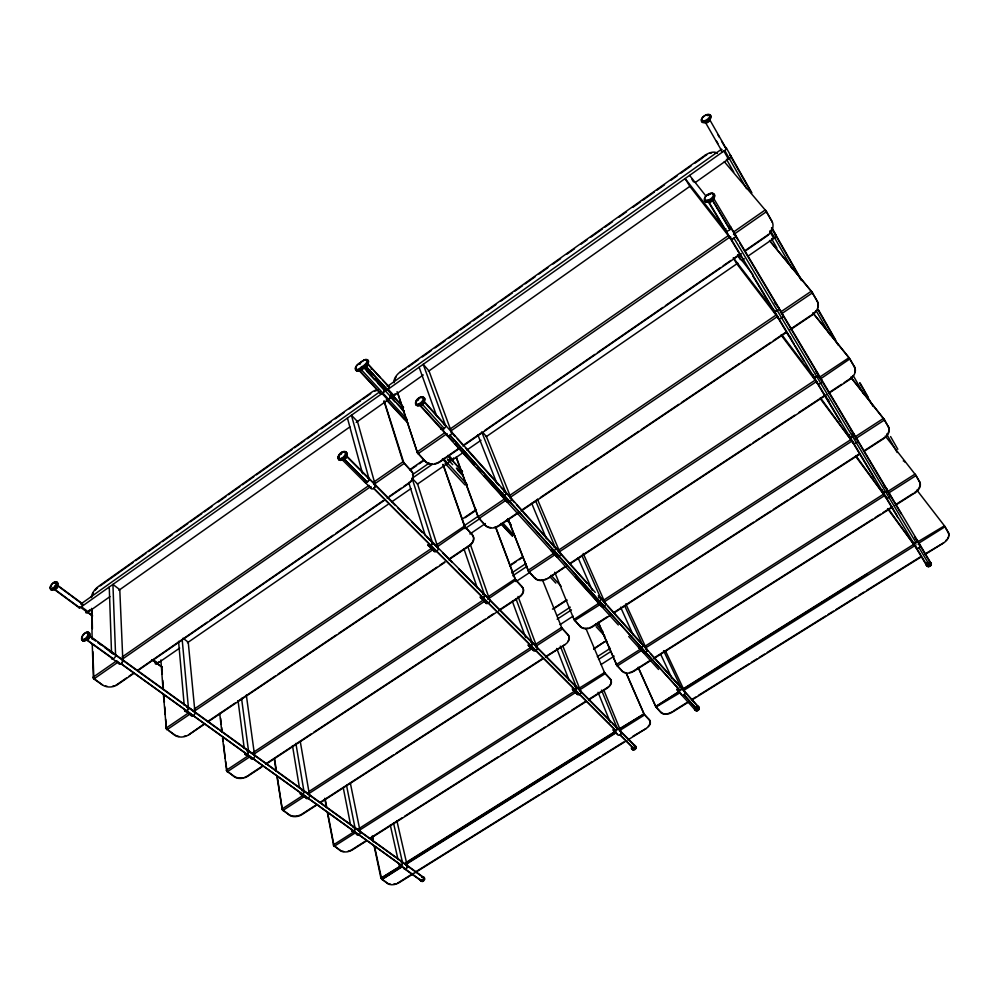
<?xml version="1.0" encoding="UTF-8"?>
<svg xmlns="http://www.w3.org/2000/svg" width="999" height="999" viewBox="0 0 999 999"><rect width="100%" height="100%" fill="white"/><g stroke="black" fill="none" stroke-linecap="round" stroke-linejoin="round"><path stroke-width="1.5" d="M368.394 360.989L366.983 360.452A4.283 2.16 -42.6 0 1 365.184 364.348L364.198 365.184A25.375 12.662 -42.6 0 1 363.174 365.959C360.789 366.67 356.281 371.628 361.051 369.568A31.656 15.759 -42.6 0 0 361.7 369.118M358.604 369.068A4.283 2.16 -42.8 0 1 355.532 368.668A4.283 2.16 -42.8 0 1 357.33 364.772L358.304 363.936A25.962 13.249 -42.8 0 1 359.328 363.174L361.089 362.6M708.416 201.286L708.791 202.123M706.305 121.703L706.693 122.79M360.564 362.275L361.8 361.401A33.566 17.208 -42.8 0 1 362.425 360.964L364.335 360.052A4.97 2.51 -42.6 0 1 367.932 360.502A4.97 2.51 -42.6 0 1 365.846 365.022L364.61 366.071A27.185 13.561 -42.6 0 1 363.748 366.72L362.45 367.657L361.938 366.858M713.548 194.181L712.587 193.219A5.757 3.084 -33.8 0 0 711.338 193.307M704.495 120.779L704.969 122.452M363.161 367.507A2.398 1.211 -42.8 0 1 363.149 367.882L363.112 367.994A10.852 2.21 54.1 0 1 362.987 368.206L362.562 368.519M360.464 369.23L360.177 369.73A2.772 1.548 -45.4 0 0 360.502 369.543M706.805 114.61L707.704 115.397M424.15 399.051L424.488 398.226L423.014 397.702M929.569 562.537A2.498 1.873 -26.2 0 1 931.255 564.572A2.385 1.786 -26.1 0 1 928.683 566.545L928.233 565.909M697.801 706.842A2.223 1.711 -41.6 0 1 699.125 708.853A2.223 1.711 -41.6 0 1 696.678 710.764L696.128 710.114M697.065 706.168L697.652 706.78M633.603 750.012L633.004 749.425M346.166 454.832L346.99 453.596L345.429 452.947M705.731 200.187L705.956 201.96L707.492 201.373M356.518 366.059L356.693 365.834A4.97 2.51 -42.8 0 1 357.48 364.972A5.257 2.66 -42.8 0 1 357.904 364.585L358.117 364.398M88.412 636.775A19.368 10.327 14.1 0 0 89.036 636.176L89.585 635.339A5.082 2.46 -50.5 0 0 87.25 632.817M361.363 368.931L362.088 368.219A2.86 1.623 -36.5 0 0 362.687 367.182A2.398 1.211 -42.8 0 1 360.189 369.755M415.859 403.384L416.171 404.832L417.082 404.657M365.971 365.959L365.971 365.971A5.282 2.735 -42.6 0 0 366.321 365.659L366.371 365.597A4.983 2.522 -42.6 0 0 368.469 361.388A4.983 2.522 -42.6 0 0 365.896 360.127M364.935 366.795L364.835 366.745A31.793 15.809 -42.5 0 1 364.198 367.22A27.185 13.574 -42.6 0 0 365.072 366.571L365.909 365.896A5.307 2.685 -42.6 0 0 366.321 365.534A4.883 2.46 -42.7 0 0 367.17 360.177M365.547 366.308L366.358 365.572L364.922 366.72A31.718 15.809 -42.5 0 1 364.323 367.17L363.336 367.844M338.149 457.43L339.023 458.716M358.554 364.061L358.978 363.736A32.955 16.896 -42.9 0 1 359.603 363.261L362.15 361.438M360.04 363.773L359.603 364.086A31.294 16.034 -42.9 0 1 360.027 363.786L360.239 363.624M363.299 367.907L362.45 367.657M356.193 366.521A4.97 2.51 -42.8 0 0 357.58 370.442L358.017 370.329A4.97 2.51 -42.8 0 0 358.966 369.955L360.502 369.031A30.432 15.16 -42.6 0 0 361.151 368.581L362.025 367.957M91.346 597.664A9.703 4.62 -49.6 0 1 98.389 586.475L371.591 392.295A9.953 5.207 -43 0 1 378.234 389.885M394.168 382.754A10.002 5.257 -42.2 0 1 400.387 371.815L704.819 155.432A10.889 5.619 -33.8 0 1 717.294 153.446M100.112 585.926L133.142 562.449M135.677 560.639L145.842 553.421M148.389 551.61L159.815 543.481M162.362 541.683L172.527 534.453M176.336 531.755L187.775 523.626M190.31 521.815L201.748 513.698M204.283 511.888L211.913 506.468M218.257 501.96L225.886 496.54M228.421 494.73L239.86 486.6M242.395 484.802L253.833 476.673M256.368 474.875L277.972 459.515M280.507 457.717L291.945 449.587M294.48 447.789L304.645 440.559M307.192 438.761L317.357 431.531M321.166 428.821L331.331 421.603M335.14 418.893L344.031 412.575M349.113 408.966L360.552 400.836M363.087 399.026L370.716 393.618M405.844 368.643L400.387 371.815M408.391 366.845L418.531 359.628M422.34 356.93L431.206 350.612M435.015 347.914L445.167 340.709M448.963 337.999L457.842 331.693M460.377 329.895L470.529 322.677M473.064 320.879L483.204 313.674M487.012 310.964L495.891 304.658M500.961 301.049L512.375 292.944M514.91 291.134L522.514 285.726M525.049 283.928L535.202 276.723M538.998 274.013L547.877 267.707M552.947 264.098L560.564 258.691M566.908 254.183L574.512 248.776M580.856 244.28L587.187 239.772M590.996 237.063L602.409 228.958M604.944 227.148L612.549 221.741M618.893 217.233L626.498 211.825M632.842 207.33L640.459 201.923M642.994 200.112L654.407 192.008M656.942 190.197L664.547 184.79M670.891 180.282L677.235 175.787M681.031 173.077L691.183 165.871M694.979 163.162L703.858 156.855M81.394 603.633L379.92 391.72M387.262 386.501L720.704 149.8M362.05 368.768L361.85 368.943A27.81 13.886 -42.6 0 1 361.064 369.48L359.865 370.217A11.039 4.77 62.9 0 1 359.515 370.504A4.883 2.473 -42.8 0 1 356.144 368.394M362.125 368.831L361.626 369.068A28.197 14.073 -42.6 0 1 360.751 369.667L360.314 369.955M109.965 596.615L88.387 611.888L81.419 606.755L382.043 393.531L387.962 399.937L356.231 422.39M118.844 590.334L349.887 426.885M423.276 374.962L394.031 395.641L388.124 389.21A2.697 1.411 -42.6 0 0 387.924 386.313M428.359 371.353L690.284 186.051M695.366 182.455L728.421 159.066L723.863 151.074L388.124 389.21A2.697 1.411 -42.6 0 1 384.765 389.81M424.6 879.108L423.988 878.596M116.945 660.626L92.895 677.347A1.349 0.662 52.8 0 0 93.881 678.958L102.585 685.014A10.514 7.305 -4.3 0 0 117.37 684.752L134.003 673.276M122.015 657.105L369.031 485.389M374.051 481.893L402.972 461.788L383.941 400.911M444.617 432.842L416.958 452.072L425.174 461.101A10.639 8.541 -18.4 0 0 431.031 463.836M449.65 429.345L728.521 235.477M733.603 231.955L765.309 209.902L766.221 211.189M117.944 662.237L93.881 678.958L92.857 651.635M121.753 659.59L370.092 487.05M373.863 484.44L404.046 463.474L384.328 401.336M446.965 433.653L418.032 453.746L417.382 452.897M450.736 431.031L729.695 237.225M733.503 234.578L766.495 211.651L766.071 211.089M409.852 469.617L423.938 459.852M410.214 469.992L416.608 465.559M419.168 463.786L424.288 460.227M412.437 474.687L429.083 463.174M412.038 478.359L432.579 464.16M115.921 685.127A10.514 7.305 -4.3 0 0 117.358 684.29L126.349 678.084M128.921 676.311L132.767 673.651M137.899 670.104L207.243 622.19M209.815 620.416L333.092 535.239M335.664 533.466L356.206 519.28M358.778 517.507L383.179 500.649M389.598 496.203L401.148 488.224M403.721 486.451L408.853 482.904A10.602 8.442 -16.3 0 0 411.388 480.531M434.627 463.686A10.639 8.541 -18.4 0 0 439.685 461.6L458.928 448.314M464.06 444.767L482.017 432.355M484.577 430.581L526.91 401.348M529.47 399.575L549.987 385.389M552.559 383.616L594.88 354.383M597.452 352.61L662.861 307.417M665.421 305.644L720.579 267.545M723.139 265.771L730.843 260.452M734.69 257.792L739.822 254.245M744.942 250.699L766.757 235.639A11.676 9.153 -42.6 0 0 768.331 234.378M137.837 670.616L384.69 500.099M387.25 498.326L408.991 483.316A10.602 8.442 -16.3 0 0 411.388 471.141L403.921 463.061M417.894 453.346L425.312 461.501A10.652 8.541 -18.4 0 0 439.835 462L460.364 447.827M462.924 446.053L741.37 253.709M745.217 251.049L767.032 235.976A11.676 9.153 -42.6 0 0 772.002 221.391L766.208 211.326L771.727 221.054A11.676 9.153 -42.6 0 1 772.377 222.552M179.708 648.076L157.867 663.136L153.646 660.014M187.425 642.757L387.837 504.532M391.695 501.873L410.964 488.586M417.382 484.153L446.94 463.773L442.457 458.928M463.049 452.659L452.772 459.752L449.213 455.856M466.895 450.012L481.019 440.272M486.151 436.725L737.811 263.162M741.67 260.502L744.243 258.741M748.089 256.081L773.763 238.374L769.642 231.156M462.212 519.093L476.411 509.453M465.122 517.694L475.449 510.689M463.886 525.949L478.096 516.321M189.061 712.549L165.884 728.259L174.738 735.289A9.903 6.706 -7.5 0 0 188.611 734.889L204.146 724.425M194.218 709.065L431.518 548.389M436.575 544.954L464.448 526.086L442.907 464.36M504.42 499.013L477.872 516.995L485.477 525.586A10.115 7.717 -20.6 0 0 499.088 525.861L518.506 512.787M509.478 495.591L776.473 314.797M780.356 312.175L811.363 291.171L811.925 292.045M190.022 714.098L166.833 729.794L166.371 728.758M193.893 711.475L432.53 549.974M437.599 546.54L465.334 527.272L472.115 534.615A10.065 7.642 -18.9 0 1 469.455 545.804L448.751 559.74M506.73 499.762L478.908 518.593L456.443 457.48M510.526 497.19L777.584 316.458M781.468 313.836L812.487 292.832L812.075 292.282M464.985 528.658L480.457 518.194M362.799 360.989L364.335 360.052M469.892 534.003L485.389 523.538M361.039 369.58L360.951 369.53A30.432 15.172 -42.6 0 0 361.613 369.081M202.797 724.849L188.611 734.889M207.979 721.365L235.14 703.071M237.737 701.323L275.249 676.061M277.834 674.325L336.064 635.114M338.649 633.378L376.161 608.116M378.758 606.368L436.975 567.17M439.56 565.422L444.73 561.938M448.613 559.328L468.019 546.266M494.118 527.435A10.115 7.717 -20.6 0 0 498.926 525.449L517.057 513.249M522.227 509.765L537.762 499.3M540.347 497.564L577.884 472.29M580.469 470.541L586.937 466.183M590.821 463.573L638.711 431.331M641.308 429.582L678.833 404.308M681.43 402.572L739.672 363.349M742.257 361.613L770.729 342.432M773.326 340.696L786.263 331.98M790.147 329.358L810.851 315.422M208.029 721.815L444.867 562.362M521.103 511.038L786.538 332.33M790.421 329.72L812.437 314.897A11.039 8.254 -39.3 0 0 817.444 301.573L812.199 292.495L817.444 301.573M509.615 565.459L522.602 556.818M509.915 565.784L516.408 561.463M519.005 559.74L522.902 557.142M511.688 572.989L525.924 563.523M512.737 575.786L527.01 566.321M248.052 755.893L226.236 770.341L234.428 776.885A9.428 6.219 -9.9 0 0 247.565 776.373L261.863 766.945M253.184 752.497L482.892 600.287M488.036 596.878L515.047 578.983L495.467 526.935M554.895 552.584L527.996 570.404L528.421 570.941M557.454 550.886L815.271 380.057M819.168 377.472L849.05 357.679L854.644 367.245A10.514 7.542 -37.2 0 1 849.637 379.57L828.82 393.281M250.25 756.53L227.16 771.827L225.587 761.388M254.108 753.983L485.164 600.961M487.737 599.263L515.884 580.107L522.115 586.875A9.628 7.005 -20.4 0 1 519.28 597.29L498.489 611.001M555.894 554.12L528.995 571.94L528.421 571.191M558.453 552.422L816.345 381.655M820.241 379.071L849.849 358.916L854.644 367.245M515.971 581.58L530.269 572.115M248.801 775.062L261.8 766.495M265.697 763.923L311.188 733.94M313.786 732.23L448.951 643.131M451.548 641.42L458.042 637.137M460.651 635.426L485.339 619.143M487.937 617.432L493.131 614.01M499.637 609.727L519.13 596.878A9.628 7.005 -20.4 0 0 521.953 586.463M564.622 566.895L547.889 578.433L566.096 566.433M569.817 563.461L621.828 529.183M624.425 527.472L750.536 444.343M753.146 442.619L759.64 438.336M762.237 436.625L768.743 432.342M771.34 430.631L794.742 415.197M798.651 412.637L824.65 395.492M828.546 392.919L841.545 384.353M844.155 382.642L849.35 379.208A10.514 7.542 -37.2 0 0 853.221 375.462M265.759 764.372L495.879 612.712M569.992 563.861L826.223 394.992M552.447 609.128L565.471 600.624A8.429 5.732 -43 0 1 566.708 599.924M554.033 608.578L565.746 600.923A8.429 5.732 -43 0 1 566.982 600.224M557.242 615.646L570.304 607.13M557.155 619.218L571.478 609.889M560.039 624.65L573.089 616.158M303.609 795.004L281.855 809.128L289.46 815.234A9.003 5.782 -11.9 0 0 301.91 814.622L317.62 804.47M308.728 791.683L530.856 647.427M534.69 644.929L561.475 627.534L568.019 634.852A9.241 6.444 -21.5 0 1 565.047 644.58L545.417 657.267M611.038 614.86L592.682 626.723A9.278 6.506 -22.7 0 1 580.481 626.785L573.988 619.405L600.024 602.497M602.634 600.811L851.473 439.198M855.319 436.7L883.478 418.419L883.84 418.993M304.508 796.428L282.742 810.551L282.292 809.59M308.341 793.943L531.805 648.888M535.626 646.403L562.425 629.008L562.125 628.446M600.998 603.983L574.775 620.479L580.481 626.785M603.596 602.285L852.497 440.721M855.057 439.061L884.515 419.955L884.015 419.168M283.791 810.888L289.385 814.784A9.003 5.782 -11.9 0 0 301.848 814.173L316.233 804.869M320.167 802.334L393.444 754.969M396.066 753.283L542.632 658.541M546.565 656.006L565.047 644.58M589.635 627.709A9.278 6.506 -22.7 0 0 592.519 626.311L606.93 616.995M613.473 612.762L753.658 522.152M756.28 520.467L770.691 511.151M773.313 509.453L787.724 500.137M790.346 498.451L858.466 454.408M863.71 451.024L883.366 438.324A10.052 6.918 -35.7 0 0 884.764 437.287M320.242 802.784L542.794 658.965M613.661 613.161L860.052 453.933M863.985 451.398L883.64 438.686A10.052 6.918 -35.6 0 0 888.635 427.235L884.115 419.405M593.593 648.813L604.058 642.095A8.129 5.782 -43 0 1 606.493 640.946M593.856 649.088L604.058 642.095M597.327 656.655L610.401 648.276M598.488 659.44L610.289 651.885M601.061 664.535L614.198 656.143M353.733 831.955L333.266 844.992L340.347 850.698A8.629 5.382 -13.6 0 0 352.197 850.012L366.658 840.833M358.841 828.683L575.574 690.521M579.482 688.024L604.52 672.552L585.901 628.421M640.896 648.875L616.333 664.535L616.758 665.284M644.78 646.403L883.953 493.918M887.836 491.446L915.034 474.1L915.821 475.237M355.869 832.504L334.128 846.365L327.572 812.087M359.702 830.069L576.485 691.932M580.394 689.447L605.144 673.663L610.302 679.058A8.879 5.944 -22.3 0 1 607.23 688.161L588.823 699.849M641.833 650.299L617.257 665.946L616.833 665.209M645.704 647.827L884.939 495.392M888.823 492.907L916.033 475.574L919.829 482.28A9.628 6.369 -34.4 0 1 914.859 492.944L895.166 505.444M348.064 851.223A8.616 5.382 -13.6 0 0 352.11 849.562L366.571 840.396M370.504 837.886L402.048 817.869M404.682 816.208L497.989 756.98M500.611 755.319L505.869 751.985M508.491 750.311L545.292 726.96M547.927 725.286L568.943 711.95M571.578 710.277L584.715 701.935M588.661 699.437L607.055 687.762A8.879 5.944 -22.3 0 0 608.266 686.887M629.532 672.539A8.916 5.994 -23.4 0 0 633.791 670.791L649.537 660.801M654.782 657.467L872.589 519.23M875.211 517.569L880.469 514.235M883.091 512.562L892.269 506.743M896.215 504.245L913.273 493.419M370.604 838.323L586.201 701.51M616.957 665.396L622.365 671.39A8.916 5.994 -23.4 0 0 633.965 671.203L651.036 660.376M653.658 658.703L892.544 507.105M400.736 865.833L380.944 878.233L387.55 883.578A8.279 5.02 -15 0 0 398.838 882.829L625.062 741.683M406.006 862.524L615.184 731.455M619.08 729.008L644.093 714.01M679.258 691.296L655.806 706.668M683.229 688.811L913.823 544.305M917.769 541.833L944.392 525.861M401.049 866.058L380.944 878.233L374.238 846.365M406.331 862.761L615.459 731.718M619.343 729.282L644.005 713.835L626.248 673.039M638.561 668.368L655.719 706.493L678.196 692.407M682.167 689.922L845.117 587.824M846.415 587.012L867.12 574.038M402.884 866.333L381.768 879.557L401.473 866.732M406.743 863.423L554.27 771.003M555.594 770.179L615.896 732.404L615.297 731.705M405.532 864.684L616.058 732.816M619.954 730.381L644.617 714.922L649.4 719.917A8.541 5.507 -22.9 0 1 646.228 728.471L627.709 740.022M680.157 692.669L656.056 707.042M684.128 690.184L916.095 544.892M918.718 543.244L945.029 526.773L948.526 532.942A9.241 5.869 -33.4 0 1 943.605 542.919L925.161 554.433M360.502 369.555L360.614 369.48A2.86 0.999 -39.6 0 0 361.688 368.544M397.54 883.054A8.279 5.02 -15 0 0 398.751 882.404L413.299 873.326M415.934 871.665L538.936 794.917M541.583 793.268L591.833 761.9M594.48 760.251L599.775 756.955M602.409 755.294L623.576 742.095M632.829 736.313L646.228 728.471M673.264 711.088L687.824 701.997M691.795 699.525L695.766 697.04M698.413 695.391L748.726 663.998M751.373 662.349L756.668 659.04M759.315 657.392L764.61 654.083M767.257 652.434L825.511 616.083M828.159 614.422L833.453 611.126M836.101 609.477L855.956 597.077M858.603 595.429L863.898 592.12M866.545 590.471L920.828 556.593M926.123 553.296L943.605 542.919M661.076 712.612L656.168 707.18L661.076 712.612A8.591 5.544 -23.8 0 0 672.127 712.312L689.26 701.623M691.895 699.987L921.203 556.905M81.781 637.162L82.442 638.174M367.157 363.361L388.948 386.576M359.74 370.392L359.515 370.504A5.27 2.685 -42.9 0 0 359.965 370.242M364.323 366.67L364.972 366.346A2.847 1.036 -41 0 0 365.734 365.834L365.834 365.734A2.772 1.598 -42.5 0 0 366.133 365.484L365.234 364.398M364.198 366.708L364.71 366.496A2.86 1.011 -40.7 0 0 365.597 365.846A2.872 1.399 -42.3 0 0 366.133 365.484L366.121 365.472M87.987 634.74L89.585 635.339A5.082 2.46 -50.5 0 1 85.015 640.721A5.082 2.46 -50.5 0 1 82.43 638.473M88.686 636.763L89.698 637.212M55.082 586.038L56.419 587.025A18.019 2.16 32.9 0 1 55.932 587.087A1.661 0.762 -49.6 0 1 55.432 587.649M54.408 588.673A2.335 1.061 -49.6 0 0 56.256 587.175L57.105 587.787M93.869 678.496L102.585 685.014M169.056 730.906L174.7 734.839A9.903 6.706 -7.5 0 0 178.946 736.45M227.098 771.365L234.378 776.435A9.428 6.219 -9.9 0 0 243.132 777.709M334.053 845.916L340.259 850.249A8.616 5.382 -13.6 0 0 343.731 851.473M382.829 879.932L387.45 883.141A8.279 5.02 -15 0 0 390.721 884.265M93.382 677.684L92.233 643.631M226.648 770.629L222.527 738.024M333.616 845.229L327.497 813.348M402.16 861.725L122.652 659.74M120.979 663.761L401.223 865.309M117.732 661.738L118.943 662.612M185.714 710.626L186.813 711.413M304.982 796.378L305.906 797.04M352.422 830.481L353.284 831.106M401.423 865.721L402.222 866.295M100.212 649.362L87.113 639.947A2.498 1.211 -50.6 0 1 86.101 639.909M101.386 650.212L113.099 658.628M87.025 640.234L113.012 658.915M404.183 868.281L420.679 880.131M111.576 658.129L118.831 663.348M184.54 710.551L191.134 715.284M244.817 753.858L246.84 755.319M248.863 756.767L250.874 758.216M300.312 793.73L305.894 797.739M351.561 830.556L356.73 834.265M399.051 864.672L403.846 868.119M403.971 868.468L420.479 880.319M89.298 636.063L95.467 640.521M97.939 642.307L115.21 654.795M115.722 655.232L188.112 707.479M188.549 707.829L218.631 729.495M248.701 751.285L254.745 755.644M255.569 756.206L303.621 790.908M304.083 791.283L354.757 827.846M355.219 828.221L360.377 831.942M402.597 862.449L407.38 865.896M91.933 638.324L95.492 640.896M97.877 642.607L101.436 645.179M104.932 647.714L113.112 653.608M358.529 830.581L402.122 862.075M423.514 877.621L407.055 865.733A1.986 1.361 -55.7 0 1 404.383 868.556M109.528 651.36L113.037 653.883M115.372 654.47L89.473 635.751A2.847 1.386 -50.6 0 1 88.636 639.023A2.847 1.386 -50.6 0 1 85.689 639.934M423.713 877.447L402.347 861.9L393.544 823.126M219.855 730.381L248.252 750.923A2.235 1.311 -52.7 0 1 246.965 754.158M92.52 615.809L87.712 612.262A2.285 1.086 -50 0 0 88.899 610.988M152.11 659.715L162.075 667.057M78.796 606.93A2.622 1.236 -49.9 0 0 80.657 607.404L92.52 616.008M151.935 659.79L162.088 667.27M67.083 598.438L54.558 589.223A2.335 1.061 -49.6 0 1 54.221 588.823M68.319 599.35L79.408 607.517A2.298 1.086 -49.9 0 1 79.046 606.793M54.358 589.485L79.221 607.779M82.243 603.558L57.455 585.214A2.66 1.211 -49.6 0 1 56.531 588.473A2.66 1.211 -49.6 0 1 53.946 588.748M57.255 585.489L69.755 594.73M70.979 595.641L82.055 603.821A2.298 1.086 -49.9 0 0 81.406 603.858M365.934 365.334L366.046 365.422A2.06 1.036 -42.6 0 1 365.122 365.984M183.017 638.199L188.237 642.195L194.942 712.037L188.374 707.28L182.268 640.496M381.68 879.12L374.563 846.603M344.443 459.478L367.12 482.167M369.905 486.525L370.954 487.574M428.121 544.692L432.892 549.462M480.369 596.903L483.878 600.387M528.321 644.792L529.932 646.403M531.53 648.014L533.141 649.612M572.464 688.898L573.95 690.384M575.424 691.87L576.91 693.343M613.249 729.645L613.935 730.331M364.635 481.918L370.966 488.249M428.171 545.367L433.891 551.086M480.444 597.564L485.689 602.797M528.409 645.454L533.229 650.274M572.564 689.56L577.01 693.993M613.361 730.294L617.469 734.402M342.232 459.74L364.922 482.392M375.374 484.84L437.912 547.652L417.582 484.016L412.1 478.321L432.205 541.92M432.405 542.145L489.547 599.525L470.342 544.443M484.515 594.505L536.938 647.14L518.031 596.465M532.33 642.544L580.581 690.996L562.961 646.291M576.361 686.775L617.02 727.634M634.09 748.788L619.967 734.652A1.998 1.498 -45.7 0 0 620.953 732.005M373.688 488.349L615.933 730.744M620.042 734.864L634.178 749M346.278 455.569L375.187 484.627L357.467 421.516L351.436 415.234L368.868 478.284M621.066 731.68L635.164 745.853M369.168 478.758L375.487 485.114M432.53 542.407L438.236 548.139M484.652 594.78L489.885 600.024M532.467 642.819L537.275 647.639M576.498 687.05L580.931 691.495M617.17 727.896L621.266 732.017M368.718 478.633L346.104 455.919A2.547 1.361 -44.5 0 1 346.216 457.043M395.429 505.469L374.9 484.852A2.485 1.386 -44.6 0 0 374.338 484.677M397.59 507.642L408.366 518.456M411.576 521.69L422.29 532.442M426.573 536.75L431.93 542.132A2.373 1.424 -44.7 0 1 430.806 545.354M442.582 552.834L452.172 562.462M458.566 568.881L484.053 594.48M489.36 599.812L531.88 642.507M536.151 646.803L575.911 686.725M580.269 691.108L610.277 721.253M612.375 723.363L616.583 727.584A2.01 1.498 -45.7 0 0 616.021 727.334M627.222 738.261L620.716 731.73A1.998 1.498 -45.7 0 0 620.029 731.443M629.395 740.446L634.815 745.891M403.384 462.225L411.388 471.141M472.115 534.615L464.448 526.086L465.172 527.322M515.596 579.732L515.047 578.983L515.746 580.182M562.262 628.596L568.019 634.852M604.233 672.252L610.302 679.058M644.33 714.385L649.4 719.917M522.115 586.875L515.734 579.944M478.246 517.382L456.081 457.092M573.988 619.405L554.732 572.227M616.708 665.009L598.164 622.29M478.758 518.181L485.327 525.187A10.115 7.717 -20.6 0 0 490.734 527.609M528.171 570.766L535.014 578.359A9.678 7.068 -21.9 0 0 547.889 578.433M617.082 665.546L622.19 670.991A8.916 5.994 -23.4 0 0 625.299 672.602M535.014 578.359L528.833 571.528M407.117 419.418L361.601 369.98A2.398 1.211 -42.8 0 0 363.012 368.306M443.306 458.504L467.37 484.69M502.797 522.976L515.059 536.363M551.061 575.262L561.101 586.251M595.854 623.813L602.909 631.543M379.682 392.195L359.415 370.467A4.97 2.51 -42.8 0 1 356.168 367.869M386.7 399.762L404.607 419.118M501.073 523.451L512.637 535.963M359.19 370.554L381.206 394.23M386.251 399.787L408.441 423.788M445.142 463.474L464.985 484.927M500.761 523.601L512.212 535.976M550.499 577.385L555.794 583.091M596.141 626.71L604.795 636.076M363.261 366.87L371.703 376.049M374.862 379.495L383.304 388.673M385.364 390.921L394.243 400.587M397.202 403.796L404.096 411.288M456.381 468.144L462.587 474.887M367.095 371.578L374.488 379.608M377.647 383.054L384.19 390.159M389.86 396.341L395.104 402.048M401.411 408.891L403.509 411.176M447.477 458.966L452.697 464.635M457.917 470.317L462.087 474.85M403.434 407.18L393.244 396.091A2.348 1.249 -42.6 0 1 391.258 396.528A2.348 1.249 -42.6 0 1 391.221 394.867M462.412 471.491L447.714 455.457L462.487 471.665M507.03 520.129L510.127 523.501M366.308 366.833L403.496 407.367M507.105 520.317L511.226 524.812M367.495 363.112A2.747 1.386 -42.6 0 1 366.883 365.472A2.747 1.386 -42.6 0 1 364.185 367.07L371.603 375.162M374.762 378.609L385.327 390.085A2.36 1.236 -42.6 0 0 387.35 389.647L366.246 366.645A2.398 1.211 -42.6 0 1 364.21 367.12M363.836 367.232L384.94 390.197M390.809 396.566L403.646 410.527M456.93 468.494L463.124 475.224M367.719 363.886L380.344 377.697M382.455 379.995L388.773 386.913M444.193 428.534L422.49 404.395A2.572 1.399 -42.2 0 1 421.478 404.995M697.24 709.515L683.853 694.68A2.023 1.536 -41.6 0 0 684.79 692.045L698.151 706.905M449.975 435.402L680.057 690.559M683.953 694.879L697.339 709.727M419.88 404.882L444.006 431.406M445.005 432.517L447.015 434.74M447.714 435.626L452.872 441.346M454.932 443.618L474.537 465.322M476.598 467.594L480.681 472.115M483.753 475.512L506.88 500.998M551.123 549.962L556.093 555.481M575.124 576.635L596.391 600.187M597.414 601.211L601.223 605.431M638.548 646.728L640.659 649.075M641.358 649.85L642.757 651.398M677.21 689.522L678.508 690.971M679.158 691.683L679.807 692.407M680.456 693.119L681.106 693.843M441.034 428.721L447.077 435.402M501.523 495.629L506.955 501.66M551.223 550.624L556.206 556.131M596.778 601.023L601.348 606.081M638.673 647.377L642.894 652.047M677.347 690.159L681.256 694.48M419.73 405.244L441.346 429.158M447.215 435.651L618.331 624.962M628.696 636.425L658.578 669.48M681.468 694.804L694.867 709.627M451.573 431.918L589.76 585.789M600.774 598.051L681.081 687.462M423.701 401.423L445.242 425.399M451.073 431.955L455.182 436.526M457.242 438.811L462.387 444.543M465.472 447.977L499.225 485.539M501.261 487.812L505.344 492.345M510.414 497.989L514.46 502.497M516.483 504.757L554.882 547.489M558.916 551.972L587.162 583.416M589.185 585.664L595.242 592.407M598.276 595.779L600.299 598.026M607.404 605.931L641.046 643.381M646.203 649.113L648.276 651.423M650.337 653.721L680.619 687.424M684.914 691.72L698.264 706.593M423.851 401.074L451.71 432.18M511.413 498.638L505.619 492.132L481.743 432.005M560.489 553.284L555.157 547.29L535.589 500.799M605.494 603.384L600.549 597.827L581.88 555.469M646.902 649.487L642.32 644.33L624.875 606.243M685.127 692.045L680.856 687.237L663.598 650.699M482.917 432.567L486.413 436.551L511.051 498.176M724.3 161.676L765.908 210.839M769.505 240.422L812.237 292.407M769.779 240.896L811.638 291.658M812.811 312.774L849.437 358.291M814.048 314.435L849.312 358.117M812.437 314.897L812.15 314.548A11.026 8.254 -39.3 0 0 816.146 310.527M850.773 377.172L883.703 418.818L851.011 377.585M689.585 175.387L706.018 196.141M884.227 419.592L888.635 427.235M885.276 436.026L915.371 474.65M915.646 475.049L919.829 482.28M737.774 255.057L752.821 274.488M774.45 302.422L778.209 307.28M780.644 312.075L782.517 314.51M916.907 490.134L944.08 525.349M944.654 526.248L948.526 532.942M914.859 492.944L914.584 492.582A9.628 6.356 -34.4 0 0 919.542 481.918M733.478 258.017L773.626 310.377L777.959 317.595L736.825 263.848L733.266 257.979M785.926 331.805L791.508 339.123M815.646 370.791L836.088 404.607M818.656 376.161L821.44 379.82M781.742 334.628L813.111 376.148L817.057 382.729L781.043 335.002M824.462 395.017L829.133 401.211M850.586 429.732L853.383 433.454M704.969 122.452L705.769 122.003A20.217 9.241 78.7 0 0 706.318 121.428M856.98 439.485L852.322 433.279A2.697 1.823 -29.8 0 1 854.033 435.339A2.697 1.823 -29.8 0 1 850.636 437.4A2.697 1.823 -29.8 0 1 849.462 434.965M820.404 397.689L852.771 442.22L820.291 398.676M883.541 484.965L886.275 488.648M887.761 491.733L889.585 494.193M855.856 455.619L885.526 496.778L855.544 456.206M914.722 536.962L919.579 544.542L917.756 542.07M888.136 508.516L915.671 546.99L887.574 508.653M644.205 714.21L644.442 714.522M574.687 620.566L574.163 619.767M944.317 525.686L944.842 526.448M691.945 179.296L693.518 181.905M737.537 255.02L740.384 259.728M709.39 202.834L725.898 230.344M730.744 238.411L773.376 309.465M774.163 310.776L794.355 344.43M795.129 345.716L897.452 516.233M898.226 517.519L912.337 541.021M916.071 547.265L926.585 564.772A2.498 1.873 -26.2 0 0 928.458 566.558A2.498 1.873 -26.2 0 0 931.255 564.572A2.385 1.786 -26.1 0 0 929.594 562.712M708.191 201.623L741.683 257.392M752.672 275.687L803.808 360.876M813.186 376.473L840.683 422.277M849.4 436.8L853.009 442.819M874.45 478.521L849.237 436.526M882.454 491.845L885.763 497.377M897.964 517.694L882.292 491.57M912.861 542.494L926.423 565.097M916.046 542.669L733.903 238.062A2.722 1.511 -33.3 0 1 731.268 238.749A2.722 1.511 -33.3 0 1 730.731 237.113M929.582 565.309L918.968 547.589A2.16 1.598 -26.8 0 0 918.506 544.555M644.143 714.297L625.986 672.764M713.598 198.277L735.514 235.09M735.664 235.352L818.193 373.913M818.044 373.638L854.07 434.14M853.92 433.866L886.962 489.348M886.8 489.073L917.207 540.147M917.057 539.86L930.556 562.537M730.182 226.673L734.977 234.728M735.202 235.314L738.361 240.622M739.947 243.281L816.982 372.54M836.887 405.944L901.198 513.861M919.942 545.304L930.394 562.862A2.135 1.598 -26.2 0 0 929.432 562.15M712.762 200.599L730.019 229.495M712.537 200.524L729.782 229.408A2.735 1.511 -33.4 0 0 730.431 228.471M604.407 672.602L604.982 673.264M561.888 628.309L561.475 627.534M704.819 155.432L705.132 155.956A10.877 5.619 -33.7 0 1 706.718 154.932M705.644 122.777L721.253 150.012M726.972 160.177L733.753 172.015M771.603 238.761L776.935 248.039M724.762 150.549L746.528 188.674M792.282 268.793L770.516 230.682A2.81 1.573 -32.2 0 0 771.24 230.057M816.158 310.677L829.944 334.765M853.421 375.936L864.135 394.642M886.613 434.066L897.202 452.547M716.408 140.934L717.881 143.506M726.236 147.765L730.781 155.757M751.885 192.857L730.856 155.906M771.865 227.947L775.973 235.165M800.424 278.147L771.94 228.097M818.381 309.702L835.601 339.96M860.114 383.029L867.956 396.815M890.571 436.551L897.826 449.288M709.964 120.13L726.273 148.764M730.419 155.881L751.435 192.807M771.515 228.059L801.41 280.569M817.469 308.778L838.149 345.092M859.689 382.917L873.001 406.306M717.881 134.653L719.342 137.238M721.553 141.109L725.224 147.552M665.446 650.836L684.74 691.57M660.714 654.357L671.927 678.271M625.786 603.883L646.515 649M672.127 712.312L671.94 711.912A8.579 5.544 -23.8 0 1 667.844 713.586M620.591 607.192L633.416 635.439M638.199 667.245L655.719 706.493M583.229 553.483L605.119 602.909M578.121 557.942L592.332 590.471M417.445 452.697L397.078 391.608M598.451 622.589L616.62 664.834M537.45 499.263L560.127 552.809M531.718 503.396L546.416 538.673M603.783 689.959L620.916 731.53L616.82 727.409L601.51 690.109M598.051 692.307L610.314 722.464M542.432 579.807L561.788 627.859M477.797 434.727L496.928 483.504M560.314 646.141L576.148 686.55M508.154 518.981L528.334 570.766L507.817 518.618M556.755 648.451L569.093 680.232M495.804 527.297L515.384 579.345M516.021 598.863L532.13 642.32M451.361 431.718L428.983 370.916L423.214 364.323L445.354 425.025M512.35 601.286L525.661 637.549M419.118 367.232L436.813 416.471M443.269 464.735L464.822 526.473M469.455 545.804L469.318 545.392A10.065 7.642 -18.9 0 0 471.965 534.203M467.782 546.441L484.315 594.28M463.998 548.988L477.397 588.186M397.952 393.506L416.87 451.036M408.716 482.467L425.349 535.801M347.44 418.069L362.575 473.726M396.865 820.666L407.13 865.359M390.309 825.174L398.014 859.515M372.327 835.976L373.276 840.534M372.327 837.262L373.289 841.82M350.362 783.141L360.139 831.405L354.982 827.671L346.541 785.401M343.219 787.537L350.661 825.324M325.374 800.037L326.748 807.579M324.75 798.288L326.398 807.329M300.249 741.383L309.428 794.754L303.858 790.733L295.879 743.406M292.482 745.654L299.563 788.436M274.638 759.115L276.248 769.779M277.397 777.397L282.23 809.39L277.035 777.135M274.275 758.84L276.111 771.041M246.328 695.042L254.545 755.094L248.501 750.736L241.546 698.326M238.049 700.686L244.256 748.513M247.565 776.373L247.502 775.923A9.428 6.219 -9.9 0 1 244.705 777.272M220.629 718.293L221.341 724.45M221.691 727.534L222.228 732.142M222.927 738.298L223.289 741.383M223.639 744.467L225.225 758.316M219.705 713.386L221.828 731.867M178.559 641.37L184.216 705.269M161.763 666.47L162.325 674.238M162.787 680.444L163.361 688.199M163.811 694.417L164.385 702.172M164.723 706.83L165.297 714.597M165.634 719.243L166.321 728.558L163.386 694.105M160.889 659.952L163.037 689.447M109.253 587.025L111.526 652.797M92.02 608.728L92.407 628.658M91.558 608.391L92.145 639.035M777.247 310.564A2.585 1.561 -32.2 0 1 775.461 311.226M774.687 311.139A2.585 1.561 -32.2 0 1 773.963 310.19M816.645 376.461A2.473 1.586 -31 0 1 814.16 376.935A2.473 1.586 -31 0 1 813.561 375.262M817.657 373.301A2.822 1.811 -31 0 1 817.594 375.949A2.822 1.811 -31 0 1 814.148 377.247A2.822 1.811 -31 0 1 813.448 374.9M816.358 373.089A2.822 1.811 -31 0 1 817.17 373.127M777.559 307.143A2.96 1.773 -32.2 0 1 778.745 309.253A2.96 1.773 -32.2 0 1 775.411 311.488A2.96 1.773 -32.2 0 1 773.726 309.715M187.088 707.255A2.335 1.274 -51.8 0 1 188.299 708.341A2.335 1.274 -51.8 0 1 186.688 710.801M122.552 660.127A2.448 1.236 -51 0 1 120.966 663.523L401.173 865.084A1.986 1.361 -55.6 0 0 402.41 862.899A1.986 1.361 -55.6 0 0 401.099 861.775M187.075 707.005A2.672 1.461 -51.8 0 1 188.549 708.204A2.672 1.461 -51.8 0 1 186.663 711.063A2.672 1.461 -51.8 0 1 184.59 710.789M122.178 659.565A2.785 1.411 -51 0 1 122.702 661.663A2.785 1.411 -51 0 1 120.142 664.185A2.785 1.411 -51 0 1 118.893 662.787M422.028 877.234A1.923 1.349 -56.1 0 1 423.638 878.221A1.923 1.349 -56.1 0 1 422.202 880.506A1.923 1.349 -56.1 0 1 420.554 879.582M406.031 864.959A2.26 1.561 -55.7 0 1 407.405 866.657A2.26 1.561 -55.7 0 1 405.407 869.018A2.26 1.561 -55.7 0 1 403.808 867.607M422.789 880.606A9.228 5.17 81.3 0 1 422.589 881.43M422.352 877.609A2.285 1.598 -56.1 0 1 424.625 878.546A2.285 1.598 -56.1 0 1 422.639 881.418A2.285 1.598 -56.1 0 1 421.004 879.57M375.212 485.302A2.485 1.386 -44.6 0 1 373.638 488.136L615.846 730.544A2.01 1.498 -45.7 0 0 616.932 728.046M431.343 541.658A2.71 1.636 -44.7 0 1 432.48 543.518A2.71 1.636 -44.7 0 1 429.945 546.016A2.71 1.636 -44.7 0 1 428.109 544.855M374.138 484.415A2.835 1.586 -44.6 0 1 375.337 486.388A2.835 1.586 -44.6 0 1 372.252 488.961A2.835 1.586 -44.6 0 1 371.166 486.9M904.52 461.251A2.385 1.661 -27.6 0 1 905.019 462.325M903.271 460.939A2.385 1.661 -27.6 0 1 904.07 461.038M679.782 686.925A2.323 1.748 -41.7 0 1 681.281 689.048A2.323 1.748 -41.7 0 1 678.458 690.946A2.323 1.748 -41.7 0 1 677.472 688.498M683.666 691.246A2.31 1.748 -41.6 0 1 685.239 693.081A2.31 1.748 -41.6 0 1 682.929 695.267A2.31 1.748 -41.6 0 1 681.118 693.656M666.433 713.81A8.579 5.544 -23.8 0 1 665.072 713.848M663.811 713.698A8.579 5.544 -23.8 0 1 660.888 712.212M948.251 532.579A9.241 5.869 -33.4 0 1 948.65 535.789M948.276 537.012A9.241 5.869 -33.4 0 1 947.676 538.236M946.84 539.435A9.241 5.869 -33.4 0 1 945.828 540.584M915.259 539.21A2.485 1.836 -26.9 0 1 917.307 540.896A2.485 1.836 -26.9 0 1 914.784 543.144A2.485 1.836 -26.9 0 1 912.587 541.583M918.306 544.318A2.473 1.836 -26.8 0 1 920.354 545.953A2.473 1.836 -26.8 0 1 917.956 548.214A2.473 1.836 -26.8 0 1 915.646 546.815M447.365 435.202A2.51 1.424 -42.2 0 0 449.912 435.202L679.957 690.359A2.035 1.536 -41.7 0 1 677.622 688.698M504.308 495.541A2.398 1.461 -42.1 0 1 503.521 495.941M502.16 495.891A2.398 1.461 -42.1 0 1 501.735 494.805M503.908 492.082A2.747 1.673 -42.1 0 1 506.081 493.194A2.747 1.673 -42.1 0 1 503.708 496.116A2.747 1.673 -42.1 0 1 501.423 495.142M450.861 431.531A2.872 1.623 -42.2 0 1 451.461 433.778A2.872 1.623 -42.2 0 1 448.451 436.051A2.872 1.623 -42.2 0 1 447.09 434.378M852.622 436.613A2.36 1.598 -29.8 0 1 850.199 437.013A2.36 1.598 -29.8 0 1 849.575 435.339M158.704 661.925A2.498 1.299 -50.8 0 1 156.468 664.06A2.498 1.299 -50.8 0 1 155.257 662.949M447.515 459.99A2.56 1.474 -42.7 0 1 449.15 461.588A2.56 1.474 -42.7 0 1 446.016 463.948M194.131 711.663A2.66 1.461 -51.9 0 1 194.967 713.623A2.66 1.461 -51.9 0 1 192.545 716.146A2.66 1.461 -51.9 0 1 191.159 714.747M185.664 735.851A9.903 6.706 -7.5 0 1 184.016 736.3M436.863 547.402A2.697 1.636 -44.8 0 1 438.136 549.4A2.697 1.636 -44.8 0 1 435.189 551.835A2.697 1.636 -44.8 0 1 434.028 549.75M247.215 750.674A2.235 1.311 -52.7 0 1 247.814 750.649M246.528 750.761A2.56 1.498 -52.7 0 1 248.714 751.398A2.56 1.498 -52.7 0 1 246.778 754.532A2.56 1.498 -52.7 0 1 244.805 753.521M453.696 457.842A2.56 1.474 -42.6 0 1 451.036 460.839A2.56 1.474 -42.6 0 1 449.687 458.916M774.6 234.678A2.797 1.586 -32.1 0 1 775.686 236.888A2.797 1.586 -32.1 0 1 771.79 238.574M771.59 227.672A2.81 1.573 -32.2 0 1 771.74 229.395M509.927 497.964A2.735 1.673 -42.1 0 1 511.376 499.875A2.735 1.673 -42.1 0 1 508.366 502.36A2.735 1.673 -42.1 0 1 507.03 500.349M817.157 301.223A11.026 8.254 -39.3 0 1 817.657 307.305M781.817 314.385A2.935 1.786 -32 0 1 783.091 316.446A2.935 1.786 -32 0 1 779.794 318.706A2.935 1.786 -32 0 1 778.034 316.983M301.898 790.709A2.46 1.523 -53.6 0 1 304.096 791.395A2.46 1.523 -53.6 0 1 302.272 794.43A2.46 1.523 -53.6 0 1 300.287 793.393M309.066 794.467A2.448 1.523 -53.7 0 1 309.265 797.027A2.448 1.523 -53.7 0 1 306.73 798.676A2.448 1.523 -53.7 0 1 306.106 796.39M567.857 634.44A9.241 6.444 -21.5 0 1 569.043 638.698M568.681 639.897A9.241 6.444 -21.5 0 1 568.056 641.071M531.093 642.02A2.485 1.698 -45.2 0 1 532.517 643.768A2.485 1.698 -45.2 0 1 530.244 646.178A2.485 1.698 -45.2 0 1 528.309 644.954M535.901 646.84A2.473 1.698 -45.2 0 1 537.325 648.601A2.473 1.698 -45.2 0 1 535.064 650.998A2.473 1.698 -45.2 0 1 533.129 649.775M384.29 390.459A2.36 1.236 -42.8 0 1 382.767 392.907M384.478 390.01A2.697 1.411 -42.8 0 1 382.817 393.082A2.697 1.411 -42.8 0 1 380.194 393.057M363.411 367.157A2.747 1.386 -42.8 0 1 361.538 370.229A2.747 1.386 -42.8 0 1 359.016 370.117M482.792 594.355A2.273 1.461 -44.9 0 1 484.453 595.254A2.273 1.461 -44.9 0 1 483.054 597.639M482.729 594.118A2.597 1.673 -44.9 0 1 484.715 595.479A2.597 1.673 -44.9 0 1 482.28 598.251A2.597 1.673 -44.9 0 1 480.394 596.79M574.662 686.538A2.085 1.498 -45.4 0 1 575.099 689.76M615.796 727.06A2.298 1.711 -45.7 0 1 617.257 728.833A2.298 1.711 -45.7 0 1 615.172 731.068A2.298 1.711 -45.7 0 1 613.249 729.807M575.124 686.226A2.385 1.711 -45.4 0 1 576.535 688.161A2.385 1.711 -45.4 0 1 574.05 690.371A2.385 1.711 -45.4 0 1 572.502 688.561M632.117 748.726A1.948 1.486 -45.8 0 0 634.577 748.363A1.948 1.486 -45.8 0 0 634.79 745.916A2.31 1.761 -45.8 0 1 636.076 747.889A2.31 1.761 -45.8 0 1 633.953 749.974A2.31 1.761 -45.8 0 1 632.055 748.713M631.892 748.401A1.948 1.486 -45.8 0 1 631.768 747.714M633.716 745.641A1.948 1.486 -45.8 0 1 634.515 745.729M633.691 745.366A2.26 1.723 -45.8 0 1 635.476 747.015A2.26 1.723 -45.8 0 1 633.291 749.337A2.26 1.723 -45.8 0 1 631.505 747.702A2.323 1.773 -45.8 0 0 633.291 749.512A2.323 1.773 -45.8 0 0 635.626 747.165A2.323 1.773 -45.8 0 0 633.828 745.404M619.904 731.181A2.285 1.711 -45.7 0 1 621.341 733.066A2.285 1.711 -45.7 0 1 619.043 735.227A2.285 1.711 -45.7 0 1 617.37 733.566M636.051 748.014A9.403 3.771 15.5 0 1 634.802 748.101M358.778 370.105A2.747 1.386 -42.8 0 0 361.163 369.767A2.747 1.386 -42.8 0 0 363.037 367.182L363.124 367.457A6.044 1.224 54.2 0 1 363.137 367.932M385.114 389.872A2.36 1.236 -42.6 0 1 385.027 389.56M367.807 363.461A2.747 1.386 -42.6 0 1 366.745 366.471A2.747 1.386 -42.6 0 1 363.736 367.095M254.158 754.794A2.547 1.498 -52.8 0 1 253.446 758.453A2.547 1.498 -52.8 0 1 250.886 757.679M489.035 599.288A2.585 1.673 -45 0 1 489.735 601.498A2.585 1.673 -45 0 1 487.137 603.571A2.585 1.673 -45 0 1 485.626 602.022M363.886 360.065A4.283 2.16 -42.6 0 1 366.983 360.452M361.588 368.743A30.919 15.46 -42.6 0 1 360.951 369.193M361.438 368.431A1.711 0.862 -42.8 0 1 361.151 368.718M360.726 369.418A2.872 1.386 -42.3 0 1 360.177 369.73L360.439 369.268A2.06 1.036 -42.8 0 0 360.789 369.118M364.785 366.433A30.919 15.46 -42.6 0 1 364.16 366.895M362.212 367.095A2.06 1.036 -42.8 0 1 362.125 367.532M361.788 368.144A2.06 1.036 -42.8 0 1 361.163 368.831M364.747 366.146A2.06 1.036 -42.6 0 1 364.298 366.246M362.799 367.083A2.872 1.598 -36.7 0 1 362.063 368.369M365.135 366.658A28.047 13.986 -42.6 0 1 364.273 367.295M371.079 369.081A1.536 0.787 -42.6 0 1 371.353 369.143M641.333 647.514A2.11 1.523 -41.8 0 1 638.811 646.59M641.783 644.08A2.41 1.748 -41.8 0 1 642.532 646.54A2.41 1.748 -41.8 0 1 639.61 648.126A2.41 1.748 -41.8 0 1 638.823 645.679M885.589 491.758A2.26 1.598 -28.4 0 1 883.228 492.082M882.716 491.683A2.26 1.598 -28.4 0 1 882.604 490.409M885.614 488.449A2.585 1.836 -28.4 0 1 886.825 490.784A2.585 1.836 -28.4 0 1 883.516 492.457A2.585 1.836 -28.4 0 1 882.479 490.047M302.585 790.646A2.148 1.336 -53.6 0 1 303.858 791.757A2.148 1.336 -53.6 0 1 302.46 794.08M696.753 706.405A1.961 1.511 -41.6 0 1 698.338 707.841A1.961 1.511 -41.6 0 1 696.39 709.814A1.961 1.511 -41.6 0 1 694.792 708.378M683.816 691.508A2.023 1.536 -41.6 0 1 684.54 691.77M694.829 707.642A2.248 1.723 -41.6 0 0 695.866 710.102A2.248 1.723 -41.6 0 0 698.576 708.066A2.248 1.723 -41.6 0 0 696.728 706.206A2.348 1.811 -41.6 0 1 698.738 708.141A2.348 1.811 -41.6 0 1 695.916 710.264A2.348 1.811 -41.6 0 1 694.78 707.742M699.175 708.766A9.54 4.133 14.2 0 1 697.864 708.89M696.678 710.764A2.223 1.711 -41.6 0 1 695.229 708.84A9.54 4.133 14.2 0 0 695.791 708.89M697.002 706.793A2.335 1.798 -41.6 0 1 699.238 708.266A2.335 1.798 -41.6 0 1 696.89 710.764A2.335 1.798 -41.6 0 1 695.054 708.853M598.788 597.714A2.51 1.736 -41.9 0 1 601.048 599.1A2.51 1.736 -41.9 0 1 598.401 601.76A2.51 1.736 -41.9 0 1 596.778 599.737M604.008 602.634A2.498 1.736 -41.9 0 1 605.519 604.595A2.498 1.736 -41.9 0 1 602.759 606.843A2.498 1.736 -41.9 0 1 601.348 604.795M588.086 628.121A9.278 6.506 -22.7 0 1 580.319 626.373M888.361 426.885A10.052 6.918 -35.7 0 1 887.1 434.815M856.368 439.31A2.685 1.823 -29.6 0 1 857.666 441.283A2.685 1.823 -29.6 0 1 854.957 443.394A2.685 1.823 -29.6 0 1 852.759 442.12M915.908 542.482A2.173 1.598 -26.9 0 1 914.335 542.919M913.623 542.744A2.173 1.598 -26.9 0 1 912.886 541.745M724.837 147.352A2.96 1.523 -33.4 0 1 726.061 149.213A2.96 1.523 -33.4 0 1 722.364 151.461A2.96 1.523 -33.4 0 1 721.653 149.288M395.042 393.693A2.685 1.424 -42.6 0 1 392.37 396.765A2.685 1.424 -42.6 0 1 390.821 395.229M729.695 155.32A2.947 1.536 -33.3 0 1 730.319 157.63A2.947 1.536 -33.3 0 1 726.398 159.365M444.218 424.862A2.885 1.623 -42.2 0 1 445.629 426.66A2.885 1.623 -42.2 0 1 442.569 429.333A2.885 1.623 -42.2 0 1 441.096 427.609M394.443 381.031A10.002 5.257 -42.2 0 1 396.066 377.11M710.014 153.396A10.877 5.619 -33.7 0 1 711.638 152.922M714.585 152.66A10.877 5.619 -33.7 0 1 716.82 153.322M772.414 227.76A11.676 9.153 -42.6 0 1 771.802 229.558M770.891 231.293A11.676 9.153 -42.6 0 1 769.73 232.917M729.52 226.573A3.122 1.723 -33.4 0 1 730.531 228.871A3.122 1.723 -33.4 0 1 726.635 231.056A3.122 1.723 -33.4 0 1 725.886 228.621M734.64 234.653A3.109 1.736 -33.3 0 1 735.264 237.025A3.109 1.736 -33.3 0 1 731.568 239.098A3.109 1.736 -33.3 0 1 730.506 236.95M367.12 363.261A2.398 1.211 -42.6 0 1 366.421 365.272A2.398 1.211 -42.6 0 1 364.198 366.583M712.674 193.893A5.769 3.084 -33.8 0 1 714.235 197.715A5.769 3.084 -33.8 0 1 707.966 202.023A5.769 3.084 -33.8 0 1 704.757 199.313M708.091 195.379A5.769 3.084 -33.8 0 1 708.815 194.942M710.289 194.281A5.769 3.084 -33.8 0 1 710.664 194.168M712.886 193.356A5.757 3.084 -33.8 0 1 713.373 197.79A5.757 3.084 -33.8 0 1 706.693 201.461A5.757 3.084 -33.8 0 1 704.757 197.814M705.119 197.215A5.757 3.084 -33.8 0 1 706.718 195.504M707.042 195.242A5.757 3.084 -33.8 0 1 710.639 193.444M713.361 198.351A3.184 1.698 -33.8 0 1 711.088 201.061A3.184 1.698 -33.8 0 1 708.029 201.298M713.573 198.227A3.184 1.698 -33.8 0 1 711.4 201.636A3.184 1.698 -33.8 0 1 708.091 201.236M712.836 198.239A2.785 1.486 -33.8 0 1 712.762 198.539M712.312 199.35A2.785 1.486 -33.8 0 1 711.7 199.987M711.338 200.262A2.785 1.486 -33.8 0 1 709.752 201.011M729.745 226.885A2.735 1.511 -33.4 0 1 730.419 227.273M713.336 198.714A2.785 1.486 -33.8 0 1 712.924 200.05M599.475 601.098A2.198 1.511 -41.9 0 1 597.027 600.849M531.318 642.282A2.173 1.486 -45.2 0 1 532.292 643.631A2.173 1.486 -45.2 0 1 530.981 645.604M80.719 604.008A2.622 1.236 -49.9 0 1 82.667 604.345A2.622 1.236 -49.9 0 1 80.657 607.404M89.598 609.74A2.61 1.249 -50 0 1 89.373 610.451M89.148 610.889A2.61 1.249 -50 0 1 86.838 612.899A2.61 1.249 -50 0 1 85.789 611.8M389.91 396.004A2.685 1.424 -42.7 0 1 389.747 398.539A2.685 1.424 -42.7 0 1 386.65 400.087M114.211 654.482A2.81 1.411 -50.9 0 1 115.684 655.731A2.81 1.411 -50.9 0 1 113.312 658.778A2.81 1.411 -50.9 0 1 111.588 657.854M91.896 596.865A9.69 4.62 -49.6 0 1 92.195 595.604M92.707 594.268A9.69 4.62 -49.6 0 1 93.406 592.894M95.28 590.184A9.69 4.62 -49.6 0 1 97.602 587.799M374.775 391.108A9.953 5.207 -43 0 1 377.435 390.347M411.263 470.729A10.602 8.442 -16.3 0 1 413.174 476.173M412.874 477.672A10.602 8.442 -16.3 0 1 412.275 479.145M114.323 685.789A10.514 7.305 -4.3 0 1 112.587 686.251M107.18 686.35A10.514 7.305 -4.3 0 1 105.494 685.951M368.169 478.046A2.86 1.573 -44.5 0 1 368.931 480.219A2.86 1.573 -44.5 0 1 365.934 482.617A2.86 1.573 -44.5 0 1 364.735 480.806M345.142 452.085A5.182 2.76 -44.5 0 1 346.578 455.619A5.182 2.76 -44.5 0 1 341.596 460.164A5.182 2.76 -44.5 0 1 338.686 457.979M338.923 457.117A5.182 2.76 -44.5 0 1 339.198 456.506M340.996 454.133A5.182 2.76 -44.5 0 1 341.271 453.883M342.357 452.072A5.257 2.81 -44.5 0 1 345.891 455.369A5.257 2.81 -44.5 0 1 338.599 459.428A5.257 2.81 -44.5 0 1 342.045 452.247M344.056 452.072A5.27 2.81 -44.5 0 1 346.815 454.77A5.27 2.81 -44.5 0 1 341.87 460.015A5.27 2.81 -44.5 0 1 338.511 457.942M338.748 457.08A5.27 2.81 -44.5 0 1 339.173 456.168M339.985 454.957A5.27 2.81 -44.5 0 1 340.234 454.67M340.759 454.108A5.27 2.81 -44.5 0 1 341.034 453.846M341.92 453.134A5.27 2.81 -44.5 0 1 342.22 452.922M346.178 455.507A2.91 1.548 -44.5 0 1 345.042 459.041A2.91 1.548 -44.5 0 1 341.92 459.09M346.154 455.919A2.91 1.548 -44.5 0 1 344.168 458.928A2.91 1.548 -44.5 0 1 341.571 459.016M345.642 456.019A2.547 1.361 -44.5 0 1 343.082 458.916M368.094 478.346A2.498 1.386 -44.5 0 1 368.881 478.933M368.856 479.77A2.498 1.386 -44.5 0 1 367.095 481.943L344.418 459.253A2.547 1.361 -44.5 0 0 346.029 457.53M353.721 827.559A2.06 1.349 -54.5 0 1 355.02 828.695A2.06 1.349 -54.5 0 1 353.696 830.943M353.047 827.622A2.36 1.548 -54.5 0 1 355.207 828.146A2.36 1.548 -54.5 0 1 353.908 831.056A2.36 1.548 -54.5 0 1 351.636 830.781M708.678 115.285A5.37 2.672 -33.8 0 1 710.651 118.369A5.37 2.672 -33.8 0 1 704.632 122.615A5.37 2.672 -33.8 0 1 701.935 120.042M707.379 115.559A5.37 2.672 -33.8 0 1 707.704 115.459M708.566 114.46A5.457 2.71 -33.8 0 1 709.203 119.068A5.457 2.71 -33.8 0 1 701.735 121.603A5.457 2.71 -33.8 0 1 704.894 115.722M705.581 115.335A5.457 2.71 -33.8 0 1 707.642 114.585M709.178 119.38A2.635 1.311 -33.8 0 1 708.84 119.98M708.466 120.429A2.635 1.311 -33.8 0 1 705.219 121.753M709.715 119.368A3.009 1.498 -33.8 0 1 707.654 121.678A3.009 1.498 -33.8 0 1 704.919 122.19M709.814 118.981A3.009 1.498 -33.8 0 1 708.229 122.078A3.009 1.498 -33.8 0 1 704.819 122.265M725.811 147.84A2.585 1.336 -33.4 0 1 725.961 148.851M721.565 149.925A2.585 1.336 -33.4 0 1 721.778 149.5M553.97 550.624A2.298 1.498 -42 0 1 551.398 549.8M554.045 547.04A2.622 1.711 -42 0 1 555.556 548.888A2.622 1.711 -42 0 1 552.822 551.336A2.622 1.711 -42 0 1 551.173 549.612M930.406 564.048A2.135 1.598 -26.2 0 1 929.445 565.122M929.432 561.95A2.398 1.798 -26.2 0 1 930.544 564.348A2.398 1.798 -26.2 0 1 927.284 565.684A2.398 1.798 -26.2 0 1 926.66 563.086M931.255 564.46A10.19 5.407 7.8 0 1 930.569 564.585M928.683 566.545A2.385 1.786 -26.1 0 1 926.697 564.959A2.098 1.573 -26.2 0 0 930.431 563.873M926.585 564.71A2.098 1.573 -26.2 0 1 926.585 563.636M929.557 562.212A2.098 1.573 -26.2 0 1 930.394 562.924M929.507 561.938A2.51 1.886 -26.2 0 1 930.706 564.423A2.51 1.886 -26.2 0 1 927.334 565.859A2.51 1.886 -26.2 0 1 926.585 563.186M82.642 635.864A5.17 2.498 -50.5 0 1 89.011 632.792A5.17 2.498 -50.5 0 1 84.64 640.147A5.17 2.498 -50.5 0 1 82.455 636.176M86.763 632.842A5.17 2.498 -50.5 0 1 89.61 635.127A5.17 2.498 -50.5 0 1 84.665 640.809A5.17 2.498 -50.5 0 1 82.43 637.824M88.774 636.038A2.498 1.211 -50.5 0 1 86.426 639.372M89.261 635.851A2.847 1.386 -50.6 0 1 87.987 638.823A2.847 1.386 -50.6 0 1 85.439 639.872M112.35 658.703A2.448 1.224 -50.9 0 1 111.838 657.979M359.078 831.006A2.348 1.548 -54.6 0 1 360.364 832.754A2.348 1.548 -54.6 0 1 358.279 835.164A2.348 1.548 -54.6 0 1 356.705 833.74M610.139 678.646A8.879 5.944 -22.3 0 1 609.315 685.901M579.832 690.684A2.385 1.711 -45.4 0 1 580.931 692.732A2.385 1.711 -45.4 0 1 578.558 694.804A2.385 1.711 -45.4 0 1 576.91 693.231M422.989 397.54A5.245 2.835 -42.2 0 1 422.44 403.646A5.245 2.835 -42.2 0 1 416.096 403.983M417.857 400.187A5.245 2.835 -42.2 0 1 418.131 399.9M420.904 397.964A5.245 2.835 -42.2 0 1 421.228 397.839M422.989 397.377A5.332 2.885 -42.2 0 1 424.163 401.286A2.947 1.598 -42.2 0 1 422.589 404.57A2.947 1.598 -42.2 0 1 419.505 404.97M424.163 401.286A5.332 2.885 -42.2 0 1 418.681 405.631A5.332 2.885 -42.2 0 1 416.071 402.872M416.933 401.061A5.332 2.885 -42.2 0 1 417.145 400.761M417.619 400.174A5.332 2.885 -42.2 0 1 418.156 399.612M418.731 399.101A5.332 2.885 -42.2 0 1 419.031 398.863M423.251 401.086A2.572 1.399 -42.2 0 1 422.39 403.209A2.572 1.399 -42.2 0 1 420.129 404.47M423.751 401.086A2.947 1.598 -42.2 0 1 422.777 403.546A2.947 1.598 -42.2 0 1 420.129 404.995A2.572 1.399 -42.2 0 0 420.979 405.144M444.08 428.346A2.522 1.424 -42.2 0 1 443.081 428.933M442.594 429.071A2.522 1.424 -42.2 0 1 441.271 428.121M56.531 582.317A4.745 2.16 -49.6 0 1 55.919 587.662A4.745 2.16 -49.6 0 1 50.849 588.898M54.895 582.879A4.745 2.16 -49.6 0 1 55.395 582.617M56.381 582.18A4.833 2.198 -49.6 0 1 55.969 587.462A4.833 2.198 -49.6 0 1 50.699 588.998M51.061 587.037A4.833 2.198 -49.6 0 1 51.486 586.188M54.47 582.954A4.833 2.198 -49.6 0 1 55.482 582.405M56.843 585.264A2.335 1.061 -49.6 0 1 56.256 587.175M57.28 585.114A2.66 1.211 -49.6 0 1 56.081 588.086A2.66 1.211 -49.6 0 1 53.584 588.898M645.978 648.751A2.398 1.748 -41.8 0 1 646.803 651.086A2.398 1.748 -41.8 0 1 644.068 652.822A2.398 1.748 -41.8 0 1 642.869 650.736M889.722 494.268A2.572 1.836 -28.3 0 1 889.847 496.765A2.572 1.836 -28.3 0 1 886.75 497.977A2.572 1.836 -28.3 0 1 885.651 495.866M888.273 494.006A2.572 1.836 -28.3 0 1 888.973 494.006M729.195 158.391A2.572 1.336 -33.3 0 1 728.321 158.891M559.003 552.559A2.61 1.711 -42 0 1 560.576 554.145A2.61 1.711 -42 0 1 558.379 556.68A2.61 1.711 -42 0 1 556.131 555.894M546.266 578.858A9.678 7.068 -21.9 0 1 544.717 579.495M543.106 579.932A9.678 7.068 -21.9 0 1 534.852 577.946M854.357 366.883A10.514 7.542 -37.2 0 1 854.707 372.465M820.753 379.67A2.81 1.811 -30.9 0 1 822.027 381.78A2.81 1.811 -30.9 0 1 818.843 383.891A2.81 1.811 -30.9 0 1 817.132 382.068M400.799 861.625A2.273 1.561 -55.6 0 1 402.634 863.049A2.273 1.561 -55.6 0 1 400.437 865.609A2.273 1.561 -55.6 0 1 399.101 863.598M605.519 641.708A8.117 5.782 -43 0 1 606.755 641.221M396.228 883.591A8.279 5.02 -15 0 1 393.444 884.24M649.213 719.517A8.541 5.507 -22.9 0 1 648.251 726.298M390.159 396.715A2.348 1.236 -42.7 0 1 388.686 399.313M122.815 659.914L115.572 654.682L112.924 584.415L119.78 589.672L122.815 659.914M725.386 230.007L685.114 178.559L689.847 186.351L730.207 238.049L725.386 230.007M423.901 878.196A2.198 1.536 -56.1 0 0 422.053 877.022A2.31 1.611 -56.1 0 1 424.051 878.171A2.31 1.611 -56.1 0 1 422.227 880.956A2.31 1.611 -56.1 0 1 420.354 879.582A2.198 1.536 -56.1 0 0 422.152 880.806A2.198 1.536 -56.1 0 0 423.901 878.196M708.066 200.137A4.97 2.647 -33.8 0 0 713.199 194.131A4.97 2.647 -33.8 0 0 705.781 196.141A4.97 2.647 -33.8 0 0 708.066 200.137M341.421 458.379A4.533 2.423 -44.5 0 0 345.13 452.122A4.533 2.423 -44.5 0 0 338.836 455.069A4.533 2.423 -44.5 0 0 341.421 458.379M704.62 120.742A4.708 2.335 -33.8 0 0 709.627 115.172A4.708 2.335 -33.8 0 0 702.722 117.158A4.708 2.335 -33.8 0 0 704.62 120.742M84.878 638.873A4.458 2.148 -50.5 0 0 87.725 632.529A4.458 2.148 -50.5 0 0 82.043 636.463A4.458 2.148 -50.5 0 0 84.878 638.873M419.068 403.746A4.595 2.485 -42.2 0 0 422.902 397.527A4.595 2.485 -42.2 0 0 416.371 400.374A4.595 2.485 -42.2 0 0 419.068 403.746M419.368 404.745A5.332 2.885 -42.2 0 0 423.888 397.54A5.332 2.885 -42.2 0 0 416.321 400.761A5.332 2.885 -42.2 0 0 419.368 404.745M52.984 588.099A4.158 1.886 -49.6 0 0 55.956 582.255A4.158 1.886 -49.6 0 0 50.687 585.751A4.158 1.886 -49.6 0 0 52.984 588.099M53.534 588.811A4.82 2.198 -49.6 0 0 56.831 582.055A4.82 2.198 -49.6 0 0 50.699 586.276A4.82 2.198 -49.6 0 0 53.534 588.811"/></g></svg>
